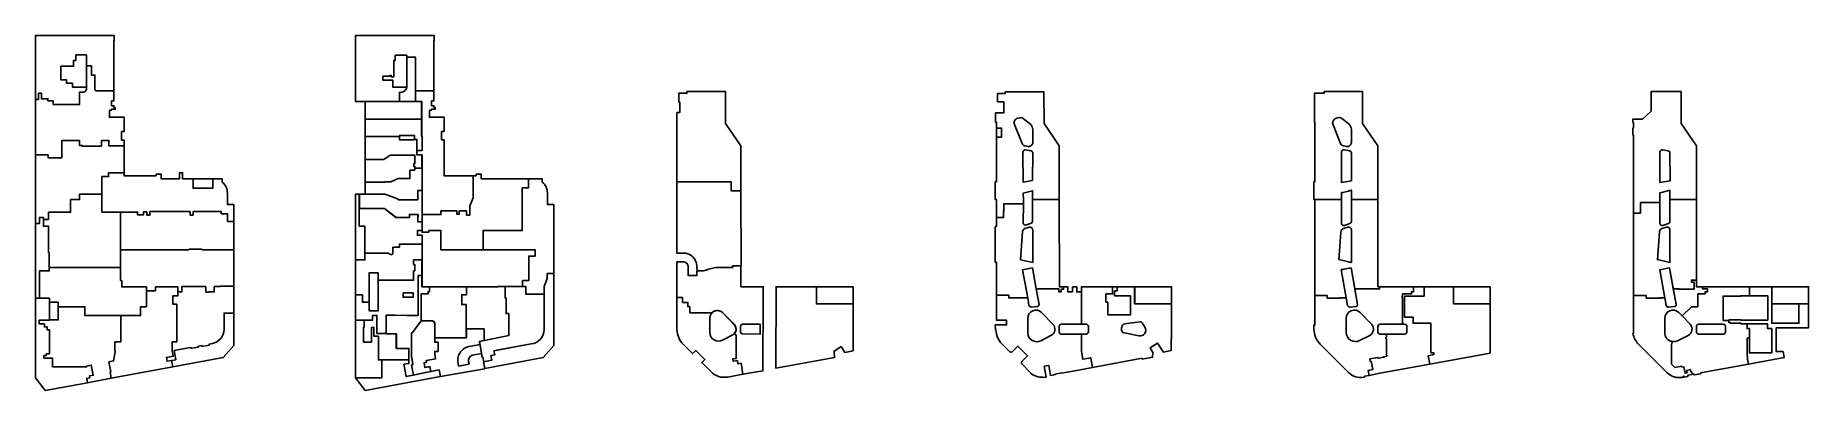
# Model space of a CAD drawing. Header units: millimetres. Extents: x 2397 to 1672301, y 1582 to 335568.
import ezdxf

# ---------------------------------------------------------------- set-up
doc = ezdxf.new("R2010")
doc.units = ezdxf.units.MM
doc.layers.add('AD-AREA-DIVD', color=22, linetype='Continuous')

msp = doc.modelspace()

# ---------------------------------------------------------------- linework, layer by layer
at = {"layer": 'AD-AREA-DIVD'}
for points in [[(8069, 281280), (8069, 276098), (14194, 276098), (14194, 273998), (19094, 273998), (19094, 270498), (43919, 270498), (43919, 282279), (47669, 282280, 0.38674811), (50369, 285181), (50369, 287030), (37269, 287030), (37269, 290680), (31669, 290680), (31669, 293748), (26419, 293748), (26419, 306680), (38369, 306680), (38369, 312080), (40469, 312080), (40469, 317330), (50369, 317330), (50369, 306898), (55169, 306898), (55169, 298398), (58369, 298398), (58369, 285230, 0.4044098), (60401, 283430), (76238, 283430), (76237, 330748), (76587, 330750), (76587, 335530), (2419, 335530), (2419, 275430), (5319, 275430), (5319, 281280)], [(303803, 335568), (303803, 273568), (345303, 273568), (345303, 282168, 0.42051165), (352053, 286968), (338903, 286968), (338903, 293418), (329653, 293418), (329653, 297168), (336303, 297168), (336303, 298068), (337548, 298068), (337548, 296718), (339853, 296718), (339853, 312118), (341303, 312118), (341303, 316968), (352053, 316968), (352053, 315269), (360253, 315269), (360253, 283618), (377621, 283618), (377621, 330787), (377971, 330788), (377971, 335568)], [(76238, 283430), (60401, 283430, -0.40440971), (58369, 285230), (58369, 298398), (55169, 298398), (55169, 306898), (50369, 306898), (50369, 285230, -0.39169998), (47669, 282280), (43919, 282280), (43919, 270498), (19094, 270498), (19094, 273998), (14194, 273998), (14194, 276098), (8069, 276098), (8069, 281280), (5319, 281280), (5319, 275430), (2419, 275430), (2419, 223230), (14519, 223230), (14519, 220323), (27119, 220323), (27119, 236730), (43919, 236730), (43919, 231948), (46594, 231948), (46594, 231348), (64619, 231348), (64619, 236898), (71519, 236898), (71519, 231639), (85888, 231630), (85888, 237230), (83488, 237230), (83488, 245249), (85888, 245249), (85888, 258650), (72088, 258650), (72088, 265200), (73888, 265200), (73888, 266150), (77588, 266150), (77588, 267799), (76238, 267799), (76238, 269480), (74138, 269480), (74138, 274030), (76235, 274030)], [(1266752, 231791), (1252352, 252743), (1252352, 282776), (1216002, 282773), (1216002, 281226), (1206902, 281226), (1206902, 253731), (1207372, 253731), (1207402, 239723), (1207402, 198026), (1206402, 198026), (1206402, 181201), (1207402, 181201), (1207402, 181301), (1207402, 181301), (1207402, 181301), (1215152, 181302), (1215152, 181126), (1232402, 181126), (1232299, 187567, -0.00491081), (1233568, 187901), (1239004, 189229, -0.03154527), (1241799, 190070), (1241702, 181123), (1254600, 181123), (1266752, 181127)], [(929834, 258176), (927477, 257657, 0.4590605), (924378, 251762), (931671, 233953, 0.2406733), (934063, 231883), (937427, 231277, 0.42507195), (941649, 234395), (941636, 247151, 0.19773646), (939824, 251756), (932754, 257566, 0.2282073)], [(1241702, 247197, 0.22577447), (1239247, 252357), (1232758, 257633, 0.22966397), (1230040, 258273), (1227743, 257759, 0.46428828), (1224456, 251461), (1231605, 233981, 0.25748132), (1234349, 231769), (1237418, 231227, 0.46080172), (1241701, 234756)], [(941532, 199142), (932572, 197667), (932453, 225583, -0.4404247), (934563, 227914), (940165, 226936, -0.3145913), (941638, 225270)], [(1241799, 198832), (1241702, 224979, 0.36397023), (1239925, 227097), (1234925, 227978, 0.46630766), (1232402, 225861), (1232299, 197363)], [(85888, 206430), (85887, 203600), (116038, 203600), (116038, 205052), (120888, 205052), (120888, 200699), (138038, 200700), (138038, 206450), (140888, 206450), (140888, 200702), (150908, 200700), (150919, 191900), (169519, 191900), (169519, 200700), (178288, 200702), (178288, 197665, -0.23698902), (183119, 187098), (183119, 176530), (189119, 176530), (189119, 169030), (189119, 160630), (183369, 160630), (183369, 167848), (177419, 167848), (177419, 169830), (150919, 169830), (150919, 166630), (148019, 166630), (148019, 169830), (110119, 169830), (110119, 166630), (107219, 166630), (107219, 169530), (104019, 169530), (104019, 166830), (98519, 166830), (98519, 169430), (64919, 169430), (64919, 186330), (64919, 186330), (64919, 202848), (71269, 202848), (71269, 206430)], [(479672, 197703), (479672, 200738), (466653, 200738), (466653, 192138), (460903, 192138), (460903, 152068), (423903, 152068), (423903, 134068), (473003, 134068), (473003, 128068), (467003, 128068), (467003, 104968), (461103, 104968), (461103, 99318), (464271, 99311), (464254, 92118), (472304, 92118), (481403, 92118), (481506, 99541), (484453, 106818), (484453, 111618), (490503, 111618), (490503, 176568), (484503, 176568), (484503, 187638, 0.22757123)], [(666879, 189549), (657482, 189549), (657482, 197949), (606579, 197949), (606579, 130749), (612921, 130822), (612921, 130822, -0.32253284), (624533, 122342), (625195, 119159), (625437, 117443), (625464, 114049), (631469, 114049), (632744, 114397), (636711, 115670), (642844, 117294), (658914, 117224), (658914, 118799), (666914, 118799)], [(1241799, 190070, 0.03154527), (1239004, 189229), (1233568, 187901, 0.00491081), (1232299, 187567), (1232347, 158593, 0.43598681), (1235168, 156890), (1240282, 158616, 0.18420948), (1241798, 160565)], [(937051, 88713), (919857, 88713), (918974, 88727), (918991, 91239), (909701, 91227), (907401, 91227), (907401, 105226), (907401, 122243), (906401, 122227), (906401, 130626), (906401, 155826), (907401, 155827), (907401, 164210), (914207, 164243), (914296, 177226), (932850, 177226), (932752, 159035, 0.44654063), (934791, 157262), (940404, 159060, 0.30864204), (941352, 160975), (941401, 181159), (944652, 181133), (966636, 181119), (966751, 99102), (966762, 99102), (970601, 99127), (970634, 96795), (968376, 96795), (968413, 94363), (966241, 94290), (966258, 97144), (944812, 97133), (941402, 116884), (932157, 115253)], [(1266750, 99226), (1266752, 181126), (1254600, 181123), (1241702, 181123), (1241798, 160565, -0.18420948), (1240282, 158616), (1235168, 156890, -0.43598681), (1232347, 158593), (1232402, 181126), (1215152, 181126), (1215152, 181302), (1207402, 181301), (1207401, 90977), (1218827, 90977), (1218827, 90976), (1218827, 88552), (1231677, 88552), (1231677, 88902), (1233027, 88902), (1233027, 88901), (1233027, 88627), (1236975, 88627), (1232255, 115270, 0.00439863), (1235387, 115823), (1239318, 116526, -0.02359566), (1241505, 116945), (1244907, 97126), (1268352, 97126), (1268352, 99226)], [(941804, 121943), (941685, 124870), (941685, 152039, 0.49343805), (938178, 155200), (934227, 153942, 0.25976926), (931881, 151132), (929994, 124601)], [(1231823, 150694, -0.29994558), (1234316, 153969), (1238462, 155281, -0.45476792), (1241800, 152832), (1241802, 121981, -0.00928601), (1237770, 122853), (1229998, 124688, -0.02652508), (1230385, 128679)], [(639980, 75121, -0.39539752), (649812, 74527), (660775, 63194, -0.34710274), (660870, 55375), (662414, 53469), (662419, 31826), (659044, 31255), (659462, 29052), (663480, 29711), (664043, 26662), (666897, 27166), (668654, 16814), (687514, 20192), (687664, 91049), (687864, 91049), (687839, 99249), (666879, 99204), (666879, 118799), (658914, 118799), (658914, 117224), (642844, 117294), (636711, 115670), (632744, 114397), (631469, 114049), (625379, 114044, 39.1349994), (625379, 114044), (625379, 109849), (617079, 109849), (617056, 117839, 0.44528042), (612308, 122549), (606529, 122594), (606595, 89002), (611835, 89002), (611835, 84449), (616845, 84449), (616785, 80568), (618649, 80577), (618649, 74702), (639513, 74599), (639980, 75121)], [(1247646, 82342), (1241505, 116945, 0.02359566), (1239318, 116526), (1235387, 115823, -0.00439863), (1232255, 115270), (1238163, 81486, 0.26631065), (1240426, 80112), (1246231, 80591, 0.35571563)], [(490503, 111618), (484453, 111618), (484453, 106818), (481506, 99541), (481503, 92118), (481503, 59194, -0.37933105), (469246, 45363), (434214, 38927), (434922, 35091), (431272, 34418), (432059, 30038), (424451, 28519), (425542, 22214), (480712, 32530), (490503, 44054)], [(189119, 99885), (176419, 99885), (176419, 99380), (170769, 99380), (170769, 94398), (165719, 94398), (165719, 94180), (162819, 94180), (162819, 99380), (140319, 99380), (140319, 94530), (136519, 94530), (136519, 90680), (131919, 90680), (131919, 82680), (135416, 82680), (135422, 47430), (131172, 47430), (131172, 38758), (131247, 38772), (132151, 33873), (125759, 32693), (126433, 29037), (134595, 30546), (133017, 39101), (148115, 41887), (148176, 41558), (149451, 41793), (149550, 41256), (155819, 42413), (155674, 43196), (159246, 43855), (159391, 43072), (166078, 44306), (165934, 45089), (168740, 45692, 0.3606925), (180118, 59362), (180118, 74433), (189118, 74433)], [(403922, 91618), (408303, 91618), (408303, 99118), (373494, 99118), (373494, 94468), (373494, 94468), (373494, 94468), (372153, 94468), (372153, 92468), (365703, 92468), (365703, 88868), (365703, 88871), (365703, 67068), (375453, 67020, -0.46104036), (378453, 64668), (378455, 51061), (378455, 51061), (381704, 51068), (381704, 51068), (381704, 51068), (408153, 51068), (408153, 59468), (408153, 59468), (408153, 59468), (408153, 73268), (408153, 82418), (403862, 82418)], [(606567, 82724), (606590, 58699, 0.19035445), (612466, 45149), (621354, 36261), (624395, 39301), (632880, 30816), (629840, 27775), (638329, 19486, 0.25662259), (654379, 14279), (668665, 16816), (666887, 27164), (664047, 26640), (663480, 29711), (659465, 29064), (659041, 31242), (662419, 31826), (662414, 53469), (660884, 55367, 0.3676177), (660459, 63547), (649812, 74527, 0.39539752), (639980, 75121), (639513, 74599), (618649, 74702), (618649, 80577), (616764, 80568), (616793, 84449), (611905, 84449), (611835, 89002), (606594, 89036)], [(1244907, 97126), (1247646, 82342, -0.33538135), (1246209, 80526), (1240426, 80112, -0.28156817), (1238220, 81482), (1236975, 88627), (1233027, 88627), (1233027, 88902), (1231677, 88902), (1231677, 88552), (1218827, 88552), (1218827, 90977), (1207402, 90977), (1207402, 63277), (1206502, 63277), (1206502, 59340, 0.19891237), (1212360, 45198), (1239138, 18419, 0.24679719), (1253355, 13999), (1254175, 14150), (1254012, 15035), (1258387, 15842), (1257526, 20506), (1261901, 21321), (1260454, 29163), (1259471, 28982), (1259058, 31220), (1266777, 32643), (1266918, 31881), (1272327, 32879), (1272254, 33272), (1275106, 33799), (1274677, 36124), (1274677, 50327), (1274277, 50327), (1274277, 51627), (1274677, 51627), (1274677, 54676), (1268802, 54676, -0.41421356), (1266652, 56826), (1266652, 61826, -0.41421356), (1268802, 63976), (1289862, 63976), (1289812, 88876), (1289509, 88877), (1289509, 90177), (1289782, 90177), (1289782, 92302), (1298252, 92376), (1298312, 94412), (1300152, 94427), (1300152, 99226), (1268352, 99226), (1268352, 97126), (1244907, 97126)], [(1299902, 64926), (1299902, 70576), (1291802, 70576), (1291802, 90477), (1310352, 90477), (1310352, 99226), (1300152, 99227), (1300152, 94427), (1298282, 94427), (1298252, 92376), (1289782, 92376), (1289782, 90176), (1289509, 90176), (1289509, 88877), (1289820, 88876), (1289820, 80327), (1289862, 63976), (1291902, 63976, -0.41421356), (1294052, 61826), (1294052, 56826, -0.41421356), (1291902, 54676), (1274677, 54676), (1274677, 51626), (1274277, 51626), (1274277, 50326), (1274677, 50326), (1274677, 36123), (1275106, 33798), (1272254, 33272), (1272327, 32879), (1266918, 31881), (1266777, 32643), (1259058, 31220), (1259471, 28981), (1260454, 29163), (1261901, 21320), (1257526, 20506), (1258387, 15842), (1268691, 17752), (1315614, 26436), (1314160, 34318), (1319502, 35303), (1319502, 36976), (1316777, 36976), (1316677, 38364), (1316677, 64926)], [(189118, 74433), (180118, 74433), (180118, 59362, -0.3617305), (168740, 45692), (165934, 45089), (166078, 44306), (159391, 43072), (159246, 43855), (155674, 43196), (155819, 42413), (149550, 41256), (149451, 41793), (148176, 41558), (148115, 41887), (133017, 39101), (134595, 30546), (130662, 29820), (131786, 23723), (179327, 32494), (189118, 44018)], [(960797, 63795, -0.47642072), (959300, 53553), (949249, 48326, -0.54176305), (936904, 55918), (936901, 69344, -0.68409341), (950044, 74888)], [(1250044, 74887, 0.67377746), (1236902, 69562), (1236902, 56176, 0.56181251), (1249521, 48490), (1258982, 53376, 0.50221845), (1260691, 63907)], [(684945, 63976), (684944, 54699), (668011, 54774, -0.30848034), (666510, 56567), (666507, 62098, -0.3477338), (668251, 63976)], [(1028008, 55716), (1041579, 52960, 0.6648014), (1047183, 61192), (1044851, 65105, 0.31904182), (1042532, 66222), (1028277, 64205, 0.30010057), (1026159, 62912), (1025381, 60578, 0.46770103)]]:
    msp.add_lwpolyline(points, format="xyb", close=True, dxfattribs=at)
for points in [[(50369, 317330), (50369, 287030), (37269, 287030), (37269, 290680), (31669, 290680), (31669, 293748), (26419, 293748), (26419, 306680), (38369, 306680), (38369, 312080), (40469, 312080), (40469, 317330)], [(341303, 316968), (352053, 316968), (352053, 286968), (338903, 286968), (338903, 293418), (329653, 293418), (329653, 297168), (336303, 297168), (336303, 298068), (337548, 298068), (337548, 296718), (339853, 296718), (339853, 312118), (341303, 312118)], [(312903, 273568), (366153, 273568), (366153, 256868), (312903, 256868)], [(414603, 203634), (387278, 203634), (387285, 237268), (384872, 237268), (384873, 245288), (387272, 245288), (387272, 258688), (373473, 258690), (373473, 265238), (375273, 265238), (375273, 266188), (378973, 266188), (378972, 267838), (377622, 267838), (377622, 269518), (375522, 269518), (375522, 274068), (377622, 274068), (377621, 283618), (360253, 283618), (360253, 273568), (366120, 273568), (366120, 240468), (366703, 240468), (366703, 227468), (361703, 227468), (361703, 223268), (366553, 223263), (366553, 167118), (384303, 167118), (384303, 170468), (399403, 170468), (399403, 167368), (401503, 167368), (401503, 170468), (408503, 170468), (408503, 166568), (411603, 166568), (411603, 176068), (411903, 176068), (414603, 182918)], [(615894, 282799), (615894, 281249), (608314, 281249), (608315, 272999), (609200, 272999), (609200, 262999), (606564, 262999), (606579, 197949), (657482, 197949), (657482, 189549), (666879, 189549), (666879, 231804), (652432, 252822), (652429, 282799)], [(312903, 256868), (366153, 256868), (366153, 240468), (366703, 240468), (366703, 227468), (361703, 227468), (361703, 235838), (361703, 235838), (361703, 237838), (359353, 237838), (359353, 241618), (345303, 241619), (345303, 240468), (312903, 240468)], [(85888, 231630), (85888, 206430), (71269, 206430), (71269, 202848), (64919, 202848), (64919, 197930), (64919, 186330), (43919, 186330), (43919, 181230), (35519, 181230), (35519, 169348), (14794, 169348), (14794, 162548), (9819, 162548), (9819, 164448), (6119, 164448), (6119, 158548), (2419, 158548), (2419, 223230), (14519, 223230), (14519, 220323), (27119, 220323), (27119, 236730), (43919, 236730), (43919, 231948), (46594, 231948), (46594, 231348), (64619, 231348), (64619, 236898), (71519, 236898), (71519, 231639)], [(330369, 218968), (336606, 223018), (359553, 223043), (359550, 214968), (358703, 214968), (358703, 212468), (359703, 212468), (359689, 210749), (366303, 210710), (366280, 223168), (361703, 223168), (361703, 235838), (361703, 235838), (361703, 237818), (358703, 237818), (358703, 237314), (345303, 237318), (345303, 240468), (312816, 240468), (312803, 218960)], [(907396, 248513), (912246, 248513), (912246, 240013), (907396, 240013)], [(150919, 191900), (169519, 191900), (169519, 200700), (150919, 200700)], [(422272, 200738), (466653, 200740), (466653, 192138), (460903, 192138), (460903, 152068), (423903, 152068), (423903, 134068), (384303, 134068), (384303, 152068), (372853, 152068), (372853, 150468), (366553, 150468), (366553, 167118), (384303, 167118), (384303, 170468), (399403, 170468), (399403, 167368), (401503, 167368), (401503, 170468), (408503, 170468), (408503, 166568), (411603, 166568), (411603, 176068), (411903, 176068), (414603, 182918), (414603, 203638), (417422, 203638), (417422, 205038), (422272, 205038)], [(82519, 117452), (15419, 117450), (15419, 131123), (14694, 131123), (14694, 156048), (9819, 156048), (9819, 162548), (14794, 162548), (14794, 169348), (35519, 169348), (35519, 181230), (43919, 181230), (43919, 186330), (64919, 186330), (64919, 169436), (82519, 169430)], [(303803, 124418), (312703, 124418), (312703, 156068), (307403, 156068), (307403, 186263), (303803, 186263)], [(183369, 160630), (189119, 160630), (189119, 134030), (177119, 134030), (159119, 134030), (159119, 134548), (147119, 134530), (147119, 134030), (82519, 134030), (82519, 169430), (98519, 169430), (98519, 166830), (104019, 166830), (104019, 169530), (107219, 169530), (107219, 166630), (110119, 166630), (110119, 169830), (148019, 169830), (148019, 166630), (150919, 166630), (150919, 169830), (177419, 169830), (177419, 167848), (183369, 167848)], [(2412, 88308), (6069, 88308), (6069, 114058), (15419, 114058), (15419, 131123), (14694, 131123), (14694, 156048), (9819, 156048), (9819, 164448), (6119, 164448), (6119, 158548), (2419, 158548)], [(384303, 152068), (372853, 152068), (372853, 150468), (366553, 150468), (366553, 152068), (362103, 152068), (362103, 147668), (366553, 147668), (366353, 99118), (437903, 99118), (437903, 99318), (461103, 99318), (461103, 104968), (467003, 104968), (467003, 128068), (473003, 128068), (473003, 134068), (384303, 134068)], [(82519, 134030), (82519, 122030), (82519, 116230), (82519, 104930), (83669, 104930), (83669, 99030), (106919, 99030), (106919, 95380), (115319, 95380), (115319, 99080), (136519, 99080), (136519, 94530), (140319, 94530), (140319, 99380), (162819, 99380), (162819, 94180), (165719, 94180), (165719, 94398), (170769, 94398), (170769, 99380), (176419, 99380), (176419, 99885), (189119, 99885), (189119, 134030), (159119, 134030), (159119, 134548), (147119, 134530), (147119, 134030)], [(6069, 114058), (6069, 88298), (15469, 88298), (15471, 84630), (23794, 84630), (23794, 80348), (48969, 80348), (48969, 72030), (48969, 72030), (101369, 72030), (101369, 80430), (106919, 80430), (106919, 99030), (83669, 99030), (83669, 104930), (82519, 104930), (82519, 116230), (82519, 117452), (15419, 117450), (15419, 114058)], [(303855, 91568), (303837, 67868), (319953, 67868), (319953, 72268), (323953, 72268), (323951, 55268), (332803, 55268), (332803, 72518), (340853, 72518), (340853, 72518), (352021, 72136), (362703, 72136), (362703, 75020), (362703, 94621), (362703, 94621), (362753, 109730), (366453, 109730), (366503, 114082), (366503, 124368), (358503, 124368), (358503, 120168), (359603, 120168), (359603, 114068), (358503, 114068), (358503, 108068), (358503, 105318), (325278, 105318), (325278, 112143), (324803, 112143), (316643, 112137), (316664, 84668), (316625, 84668), (316625, 84668), (310403, 84668), (310403, 89218), (310403, 91568), (303855, 91568)], [(316657, 76668), (325278, 76668), (325278, 112143), (316657, 112143)], [(362703, 75219), (362703, 109730), (366453, 109728), (366453, 99118), (373494, 99118), (373494, 94468), (372153, 94468), (372153, 92468), (365703, 92468), (365704, 88871), (365703, 88868), (365703, 67020), (365703, 67020), (365703, 67020), (356403, 54882), (356403, 33934), (356403, 33934), (356403, 33934), (356403, 33934), (356403, 33934), (356403, 33934), (356403, 33934), (357512, 27927), (357902, 25813), (356461, 25547), (358366, 16035), (358366, 16035), (351549, 14777), (349426, 26283), (354153, 27127), (354154, 41118), (342238, 41118), (342253, 54918), (332786, 54918), (332803, 72518), (340666, 72518), (352021, 72136), (362703, 72136), (362703, 72136), (362703, 75219), (362703, 75219)], [(2397, 13450), (11648, 1582), (51390, 8914), (50635, 12986), (53544, 13522), (53192, 15330), (56750, 15986), (55006, 25436), (50625, 24627), (50754, 23948), (18469, 23948), (18469, 32098), (10319, 32098), (10319, 34389), (12519, 34389), (12519, 35998), (15469, 35998), (15469, 58763), (13269, 58763), (13269, 61458), (10819, 61458), (10819, 64158), (5944, 64158), (5944, 67839), (15469, 67839), (15469, 88308), (2412, 88308)], [(136519, 99080), (115319, 99080), (115319, 95380), (106919, 95380), (106919, 80430), (101369, 80430), (101369, 72030), (82669, 72030), (82669, 47305), (77219, 47305), (77219, 38823), (77519, 38823), (77519, 38055), (75994, 29341), (71517, 28514), (73268, 19025), (72779, 18931), (73848, 13030), (131787, 23720), (130662, 29820), (126433, 29037), (125759, 32693), (132151, 33873), (131247, 38772), (131172, 38758), (131172, 47430), (135422, 47430), (135416, 82680), (131919, 82680), (131919, 90680), (136519, 90680)], [(445653, 74018), (445653, 74018), (445580, 88522), (444803, 88518), (444803, 99318), (437903, 99318), (437902, 99118), (408303, 99118), (408303, 91618), (403892, 91618), (403892, 82418), (408153, 82418), (408153, 59468), (416553, 59468), (424953, 59468), (425103, 48760), (448153, 53216), (448153, 74018), (448153, 74018)], [(737980, 99199), (737980, 83249), (772429, 83249), (772463, 38915), (764638, 37370), (761217, 42824), (754346, 38361), (754525, 38085), (754790, 32598), (699841, 22466), (699856, 99199)], [(772429, 82993), (737929, 82993), (737929, 98993), (772429, 98993)], [(1012353, 84789), (1010517, 84787), (1010510, 92445), (1016863, 92477), (1016799, 99102), (1021070, 99080), (1021142, 95293), (1018804, 95300), (1018794, 90608), (1033726, 90576), (1033726, 72899), (1012401, 72899)], [(1072301, 83227), (1037801, 83227), (1037801, 99227), (1072301, 99227)], [(1372302, 83226), (1337802, 83226), (1337802, 99226), (1372302, 99226)], [(48969, 80348), (23794, 80348), (23794, 68048), (15469, 68048), (15469, 67839), (5944, 67839), (5944, 64148), (10819, 64148), (10819, 61448), (13269, 61448), (13269, 58754), (15469, 58754), (15469, 35998), (12519, 35998), (12519, 34389), (10319, 34389), (10319, 32098), (18469, 32098), (18469, 23948), (50754, 23948), (50625, 24627), (55006, 25436), (56750, 15986), (53192, 15330), (53544, 13523), (50630, 12985), (51387, 8905), (73848, 13030), (72779, 18931), (73268, 19025), (71517, 28514), (75994, 29340), (77519, 38055), (77519, 38823), (77219, 38823), (77219, 47305), (82669, 47305), (82669, 72030), (48969, 72030)], [(328503, 30418), (325403, 30418), (325403, 47118), (325403, 52618), (321203, 52618), (321203, 60968), (319003, 60968), (319003, 47118), (311197, 47118), (311203, 60968), (311936, 60968), (311936, 67868), (303803, 67868), (303803, 13461), (304318, 13368), (328503, 13368)], [(311203, 60968), (311203, 47118), (319003, 47118), (319003, 60968), (321203, 60968), (321203, 52618), (325403, 52618), (325403, 30427), (354153, 30418), (354154, 41118), (342303, 41118), (342303, 54918), (332804, 54842), (332796, 55268), (323951, 55268), (323953, 72268), (319953, 72268), (319953, 67868), (311936, 67868), (311936, 60968)], [(349426, 26283), (354153, 27127), (354153, 30418), (340454, 30418), (340303, 30418), (328503, 30418), (328503, 13368), (304318, 13368), (303803, 13461), (313033, 1593), (343503, 7215), (383847, 14721), (382632, 21020), (351553, 14751)]]:
    msp.add_lwpolyline(points, close=True, dxfattribs=at)
for points in [[(932839, 180933), (932836, 177233), (914283, 177233), (914285, 174870), (914193, 164259), (907388, 164208), (907382, 181285), (906382, 181285), (906388, 198033), (907384, 198033), (907391, 253876), (906688, 253883), (906688, 262683), (914338, 262683), (914338, 273283), (908438, 273283), (908438, 280983), (915718, 280983), (915718, 282583), (952232, 282583), (952250, 252690), (966627, 231795), (966588, 206233), (966626, 181130), (944638, 181140), (944638, 181140), (944638, 181140), (944638, 181140), (944638, 181140), (941401, 181159), (941449, 189533), (932707, 187338), (932838, 180933)], [(343880, 223018), (359553, 223043), (359550, 215001), (358703, 215001), (358703, 212501), (359703, 212501), (359691, 208951), (355053, 208925), (355053, 201051), (355053, 201051), (343906, 201051), (336984, 197988), (331453, 197988), (331452, 197598), (312933, 197628), (312803, 218960), (330369, 218977), (336606, 223018), (343880, 223018)], [(331453, 186268), (312853, 186263), (312873, 197643), (312873, 197643), (312873, 197643), (312873, 197643), (331452, 197598), (331453, 197988), (336984, 197988), (343906, 201051), (355053, 201018), (355060, 208892), (359691, 208888), (359691, 208888), (359691, 208888), (359703, 210697), (366702, 210691), (366703, 189668), (366653, 189668), (362403, 189668), (362403, 180843), (344230, 180843), (342736, 182215), (331453, 186268), (331453, 186268)], [(307503, 172868), (320353, 172868), (320353, 172868), (331203, 172868), (341903, 164568), (354653, 164468), (354653, 167218), (362753, 167218), (362681, 167218), (362681, 164968), (362653, 164968), (362653, 160368), (366653, 160368), (366653, 189668), (366653, 189668), (362407, 189668), (362403, 180843), (362403, 180843), (344230, 180843), (342736, 182215), (331453, 186268), (312862, 186263), (312862, 186263), (312862, 186263), (307438, 186263), (307503, 172868)], [(1316777, 36976), (1316777, 36976), (1316777, 36976), (1316677, 38364), (1316677, 64926), (1299902, 64926), (1299902, 70577), (1291802, 70577), (1291802, 90477), (1310352, 90477), (1310352, 99226), (1337802, 99226), (1337802, 83202), (1372302, 83226), (1372302, 36859), (1372302, 36859), (1372302, 36859), (1372302, 36859), (1315606, 26479), (1314160, 34318), (1319502, 35303), (1319502, 36976), (1316777, 36976)], [(408253, 51156), (408253, 51156), (378528, 51043), (378548, 46951), (381653, 46974), (381653, 38368), (378453, 38368), (378453, 35718), (379272, 31281), (370419, 29863), (370419, 29863), (370743, 28161), (368375, 27745), (369227, 23127), (373945, 23984), (374794, 19378), (382632, 21020), (383900, 14696), (425575, 22116), (424487, 28407), (424487, 28407), (424487, 28407), (424610, 28511), (423785, 33036), (423785, 33036), (423043, 32900), (420460, 47748), (425022, 48745), (424953, 59468), (424953, 59468), (408253, 59468), (408253, 51156), (408253, 51156), (408253, 51156)]]:
    msp.add_lwpolyline(points, dxfattribs=at)
at = {"layer": 'AD-AREA-DIVD', "elevation": 0}
for points in [[(1566751, 231791), (1552351, 252745), (1552351, 282777), (1523951, 282777), (1523951, 264301), (1515799, 257002), (1506901, 256992), (1506901, 253732), (1507401, 253732), (1507401, 248632), (1506901, 248632), (1506901, 241927), (1507401, 241927), (1507401, 168535), (1514151, 168535), (1514151, 178352), (1532401, 178352), (1532266, 187659, 0.00812938), (1534932, 188176), (1541787, 190039, 0.0160573), (1541701, 187150), (1541701, 181127), (1566751, 181127)], [(1541830, 198842), (1541701, 224980, 0.36397023), (1539925, 227097), (1534925, 227979, 0.46630766), (1532402, 225861), (1532336, 197248)], [(1541701, 187150, -0.0160573), (1541787, 190039), (1534932, 188176, -0.00812938), (1532266, 187659), (1532339, 158884, 0.44429452), (1535048, 156860), (1540370, 158614, 0.31238705), (1541795, 160389)], [(1507401, 90977), (1519326, 90977), (1519326, 90977), (1519326, 88552), (1531676, 88552), (1531676, 88902), (1533326, 88902), (1533326, 88902), (1533326, 88552), (1533739, 88552), (1533725, 88627), (1533809, 88627), (1536975, 88627), (1532157, 115252), (1541496, 116901), (1544907, 97127), (1548157, 97127), (1548188, 96952), (1548601, 96952), (1548601, 97302), (1548601, 97302), (1550251, 97302), (1550251, 97302), (1550251, 96952), (1564551, 96952), (1564551, 103527), (1561951, 103527), (1561951, 105527), (1561951, 105527), (1566751, 105527), (1566751, 181127), (1549061, 181127), (1541701, 181127), (1541795, 160389, -0.31238705), (1540370, 158614), (1535089, 156866, -0.4619284), (1532323, 158919), (1532401, 178352), (1514151, 178352), (1514151, 168535), (1507401, 168535), (1507401, 147635), (1507401, 130635)], [(1541773, 153060, 0.409503), (1538648, 155315), (1534227, 153935, 0.29313427), (1531803, 150633), (1530004, 124741), (1541670, 121973)], [(1547593, 82409), (1541434, 116890), (1532157, 115252), (1538147, 81601, 0.29666231), (1540149, 80100), (1545842, 80584, 0.42935581)], [(1597251, 65427), (1597251, 67577), (1591801, 67577), (1591801, 90477), (1608451, 90477), (1608451, 90727), (1616851, 90727), (1616851, 99227), (1572551, 99227), (1572551, 97077), (1577151, 97077), (1577151, 94427), (1574851, 94427), (1574851, 92427), (1568101, 92426), (1568101, 80327), (1562038, 80327), (1553137, 71696), (1560690, 63907, -0.50221845), (1558981, 53376), (1549520, 48491, -0.16711437), (1543955, 47675), (1543301, 44421), (1543301, 26276), (1546368, 23209), (1552939, 24421), (1553094, 23585), (1554864, 23912), (1555978, 17889), (1557935, 18250), (1557516, 20519), (1561113, 21183), (1561531, 18913), (1562318, 19059), (1562717, 16895), (1564291, 17185), (1564463, 16251), (1570757, 17412), (1570630, 18101), (1615620, 26402), (1614759, 31073), (1614646, 36960), (1614646, 50830), (1616676, 50830), (1616676, 59877), (1614452, 59877), (1614452, 64177), (1608626, 64177), (1608626, 65077), (1598551, 65077), (1598551, 65427), (1597251, 65427)], [(660626, 63522, -0.50217886), (659059, 53862), (649497, 48894, -0.56264267), (637517, 56171), (637517, 69587, -0.67377746), (649886, 74599)]]:
    msp.add_lwpolyline(points, format="xyb", close=True, dxfattribs=at)
at = {"layer": 'AD-AREA-DIVD'}
for points in [[(362753, 167218), (354653, 167218), (354653, 164468), (341903, 164468), (331203, 172868), (320353, 172868), (320353, 172842), (320353, 172868), (307403, 172868), (307403, 156068), (312703, 156068), (312702, 130768), (331328, 130777), (334442, 130768), (336903, 129649, 0.55290669), (339105, 131025), (339103, 136418), (345107, 136419), (345103, 139268), (366653, 139268), (366653, 147668), (362253, 147668), (362253, 152068), (366703, 152068), (366653, 160268), (362653, 160268), (362653, 164868), (362665, 164868), (362665, 167218), (362753, 167218)], [(334442, 130768), (331316, 130777), (312702, 130768), (312703, 124417), (303866, 124418), (303855, 91568), (310403, 91568), (310403, 89218), (310403, 84668), (316664, 84668), (316645, 112140), (325281, 112140), (325278, 105318), (358503, 105318), (358503, 108068), (358503, 114081), (358503, 114081), (358503, 114081), (359603, 114068), (359603, 120168), (358503, 120168), (358503, 124368), (366503, 124368), (366503, 139268), (345103, 139268), (345103, 136418), (339103, 136418), (339105, 131026, -0.55308974), (336903, 129649), (334442, 130768)], [(412786, 43284), (412594, 43248), (420981, 44925), (420460, 47748), (448153, 53216), (448153, 74018), (448153, 74018), (445654, 74018), (445654, 74018), (445580, 88518), (444803, 88518), (444803, 99318), (464271, 99318), (464254, 92118), (481503, 92118), (481504, 59194, -0.37933028), (469247, 45363), (438576, 39697), (434214, 38927), (434922, 35091), (431272, 34418), (432059, 30038), (424610, 28511), (423785, 33036), (423043, 32900), (422363, 36333), (413928, 34850, 0.3866876), (410369, 28504), (410773, 26388), (400926, 24571), (400535, 26690, -0.42617653), (410345, 42834), (412786, 43284)], [(968524, 54680, -0.3813415), (966651, 56727), (966660, 62114, -0.38307332), (968670, 63976), (987451, 63976), (987451, 94327), (983057, 94327), (983051, 99075), (979151, 99096), (979163, 94417), (974793, 94391), (974850, 99096), (970601, 99127), (970634, 96795), (968376, 96795), (968403, 94350), (966238, 94303), (966258, 97144), (944812, 97133), (947594, 82409, -0.34289208), (946087, 80471), (940133, 80102, -0.32085046), (938082, 81809), (937051, 88713), (918974, 88720), (918991, 91239), (909701, 91227), (907402, 91245), (907401, 67727), (916914, 67764), (916987, 63277), (906401, 63275), (906416, 58634), (906970, 58626, 0.18812043), (912661, 45387), (920061, 37988, 0.39834156), (922218, 37916), (927680, 43368), (936774, 34263), (931357, 28889, 0.34900633), (931254, 26579), (939356, 18483, 0.21855571), (951122, 14045), (951127, 13719), (954230, 14166), (952277, 24399), (956658, 25209), (958386, 15842), (962964, 16739), (962893, 17092), (968595, 18121), (968629, 17912), (981304, 20206), (998072, 23317), (996340, 32337), (988813, 30927), (987431, 38361), (987451, 54673), (968524, 54680)], [(991702, 54677, 0.44818051), (994032, 56800), (994052, 61853, 0.42440716), (991657, 63976), (987451, 63976), (987451, 94327), (987515, 94342), (987490, 99123), (1037601, 99076), (1037601, 83227), (1072301, 83227), (1072301, 61026), (1072301, 49807), (1072001, 49807), (1072001, 39143), (1064680, 37792), (1059244, 46142), (1052114, 41634), (1054874, 37360), (1054475, 32858), (1044760, 31066), (1044595, 31869), (998072, 23317), (996340, 32337), (988813, 30927), (988778, 30913), (987431, 38361), (987451, 54677), (987451, 54677), (987451, 54677), (991702, 54677)], [(1266652, 61826), (1266652, 56826, 0.41421356), (1268802, 54676), (1291902, 54676, 0.41421356), (1294052, 56826), (1294052, 61826, 0.41421356), (1291902, 63976), (1268802, 63976, 0.41421356), (1266652, 61826)]]:
    msp.add_lwpolyline(points, format="xyb", dxfattribs=at)
at = {"layer": 'AD-AREA-DIVD', "elevation": 0}
for points in [[(1507401, 90977), (1507401, 55227), (1506827, 55227, 0.14747809), (1512289, 45126), (1539104, 18311, 0.24679717), (1553423, 13909), (1554290, 14069), (1554109, 15053), (1554699, 15162), (1554880, 14178), (1558666, 14877), (1558485, 15860), (1562762, 16649), (1562318, 19059), (1561531, 18913), (1561113, 21183), (1557516, 20519), (1557935, 18250), (1555978, 17889), (1554864, 23912), (1553094, 23585), (1552939, 24421), (1546368, 23209), (1543301, 26276), (1543301, 44421), (1543955, 47675, -0.36082169), (1536901, 56176), (1536901, 69562, -0.67377746), (1550044, 74887), (1553137, 71696), (1562038, 80327), (1568101, 80327), (1568101, 92426), (1574851, 92427), (1574851, 94427), (1577151, 94427), (1577151, 97077), (1572551, 97077), (1572551, 99227), (1566751, 99227), (1566751, 105527), (1561951, 105527), (1561951, 103527), (1564551, 103527), (1564551, 96952), (1550251, 96952), (1550251, 97302), (1548601, 97302), (1548601, 96952), (1548188, 96952), (1548157, 97127), (1544907, 97127), (1547575, 82679, -0.49088595), (1545727, 80587), (1540607, 80110, -0.37727015), (1538082, 81809), (1536975, 88627), (1533725, 88627), (1533739, 88552), (1533326, 88552), (1533326, 88902), (1531676, 88902), (1531676, 88552), (1519326, 88552), (1519326, 90977), (1507401, 90977)], [(365684, 66995), (365684, 66995), (365684, 66995), (365684, 66995), (365684, 66995), (365684, 66995), (365684, 66995), (365684, 66995), (365684, 66995), (365684, 66995), (365684, 66995), (375453, 67068, -0.34520417), (378453, 64717), (378453, 46999), (381653, 47029), (381653, 38317), (378453, 38317), (378453, 35789), (379278, 31317), (370427, 29852), (370739, 28160), (368375, 27745), (369227, 23175), (373945, 24032), (374794, 19427), (368320, 18174), (358366, 16035), (358366, 16035), (358366, 16035), (356461, 25547), (357902, 25813), (357358, 28763), (357358, 28763), (356403, 33934), (356427, 54913), (365684, 66995), (365684, 66995), (365684, 66995), (365684, 66995)], [(1568801, 63977), (1591901, 63977, -0.41421356), (1594051, 61827), (1594051, 56827, -0.41421356), (1591901, 54677), (1568801, 54677, -0.41421356), (1566651, 56827), (1566651, 61827, -0.41421356), (1568801, 63977)]]:
    msp.add_lwpolyline(points, format="xyb", dxfattribs=at)
for points in [[(348618, 93543), (358103, 93543), (358103, 89293), (348618, 89293)], [(1637801, 99227), (1616851, 99227), (1616851, 90727), (1633826, 90727), (1633826, 67877), (1608451, 67877), (1608451, 67952), (1597251, 67952), (1597251, 67577), (1597251, 65427), (1598551, 65427), (1598551, 65077), (1608626, 65077), (1608626, 64177), (1614452, 64177), (1633801, 64177), (1633801, 59877), (1637602, 59877), (1637602, 36977), (1616676, 36977), (1616676, 50833), (1614633, 50833), (1614633, 36960), (1614759, 31073), (1615620, 26402), (1649351, 32625), (1648327, 38177), (1641851, 38177), (1641851, 60677), (1672301, 60677), (1672301, 83227), (1663201, 83227), (1663201, 64802), (1637701, 64802), (1637701, 83227), (1637801, 83227)], [(1672301, 83227), (1637801, 83227), (1637801, 99227), (1672301, 99227)]]:
    msp.add_lwpolyline(points, close=True, dxfattribs=at)

doc.saveas('drawing.dxf')
